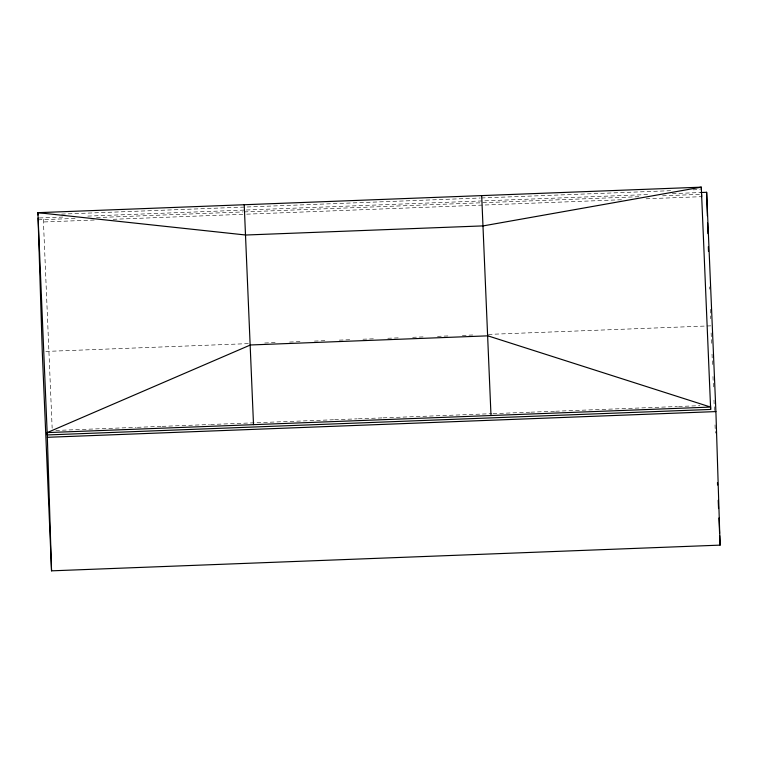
<?xml version="1.0" encoding="UTF-8"?>
<svg xmlns="http://www.w3.org/2000/svg" width="758" height="758" viewBox="0 0 758 758"><rect width="100%" height="100%" fill="white"/><g stroke="black" fill="none" stroke-linecap="round" stroke-linejoin="round"><path stroke-width="0.57" stroke-dasharray="3.79 2.84" d="M61.625 214.116L480.231 198.018M481.415 197.971L670.622 190.694M693.087 189.832L700.184 189.557M39.255 217.972L65.292 216.968M87.776 216.106L245.147 210.051M246.331 210.004L649.833 194.484M672.318 193.622L700.714 192.523M38.175 219.829L76.435 218.361M96.522 217.584L243.062 211.946M244.237 211.899L640.122 196.673M662.568 195.81L700.383 194.361M94.238 220.028L43.424 221.98L43.348 219.631L52.16 428.232M113.141 219.299L245.497 214.211M246.672 214.163L623.644 199.667M646.1 198.804L701.643 196.663M45.821 351.428L249.344 343.592M264.731 343.004L276.566 342.55M289.575 342.048L301.409 341.593M314.428 341.091L326.262 340.636M339.281 340.134L349.931 339.726M362.94 339.224L374.774 338.769M387.793 338.267L399.627 337.812M412.646 337.31L424.471 336.855M437.489 336.353L449.323 335.898M462.342 335.406L474.176 334.941M488.37 334.401L710.833 325.845M55.808 430.449L136.165 427.36M137.35 427.313L160.98 426.403M162.165 426.356L209.435 424.537M210.61 424.489L333.511 419.761M334.695 419.724L357.151 418.852M358.326 418.814L381.966 417.904M383.15 417.857L481.226 414.086M482.41 414.039L491.866 413.679M493.051 413.631L529.681 412.219M530.865 412.172L554.496 411.262M555.68 411.215L677.396 406.534M678.581 406.487L699.852 405.672M711.127 332.914L711.582 343.526M712.027 354.138L712.529 365.924M712.975 376.536L713.477 388.323M713.97 400.12L714.415 410.722M715.021 424.868L715.362 433.121M709.602 286.846L709.678 289.205M710.312 309.292L710.606 318.748"/><path stroke-width="1.14" d="M47.195 432.6L250.415 344.975L487.887 335.841L710.587 407.074L47.195 432.6L47.271 434.95L710.663 409.434L701.292 187.16L37.9 212.676L37.976 215.026M700.714 192.523L706.636 192.295L715.903 411.585L720.1 545.125L51.544 570.84L42.268 351.56L38.071 218.02M51.544 570.84L47.347 437.3L715.903 411.585M481.69 195.602L490.995 415.526M244.218 204.736L253.513 424.66M717.456 482.638L717.561 484.997M718.205 500.327L718.556 508.58M718.954 518.008L719.598 533.338M719.702 535.698L720.1 545.125M47.347 437.3L37.9 212.676L245.772 235.018L483.244 225.884L701.292 187.16L701.368 189.509M706.636 192.295L707.375 215.935M707.602 223.023L707.934 233.663M708.342 246.663L708.493 251.391M710.483 405.265L710.663 409.434M701.567 194.313L701.643 196.663"/></g></svg>
